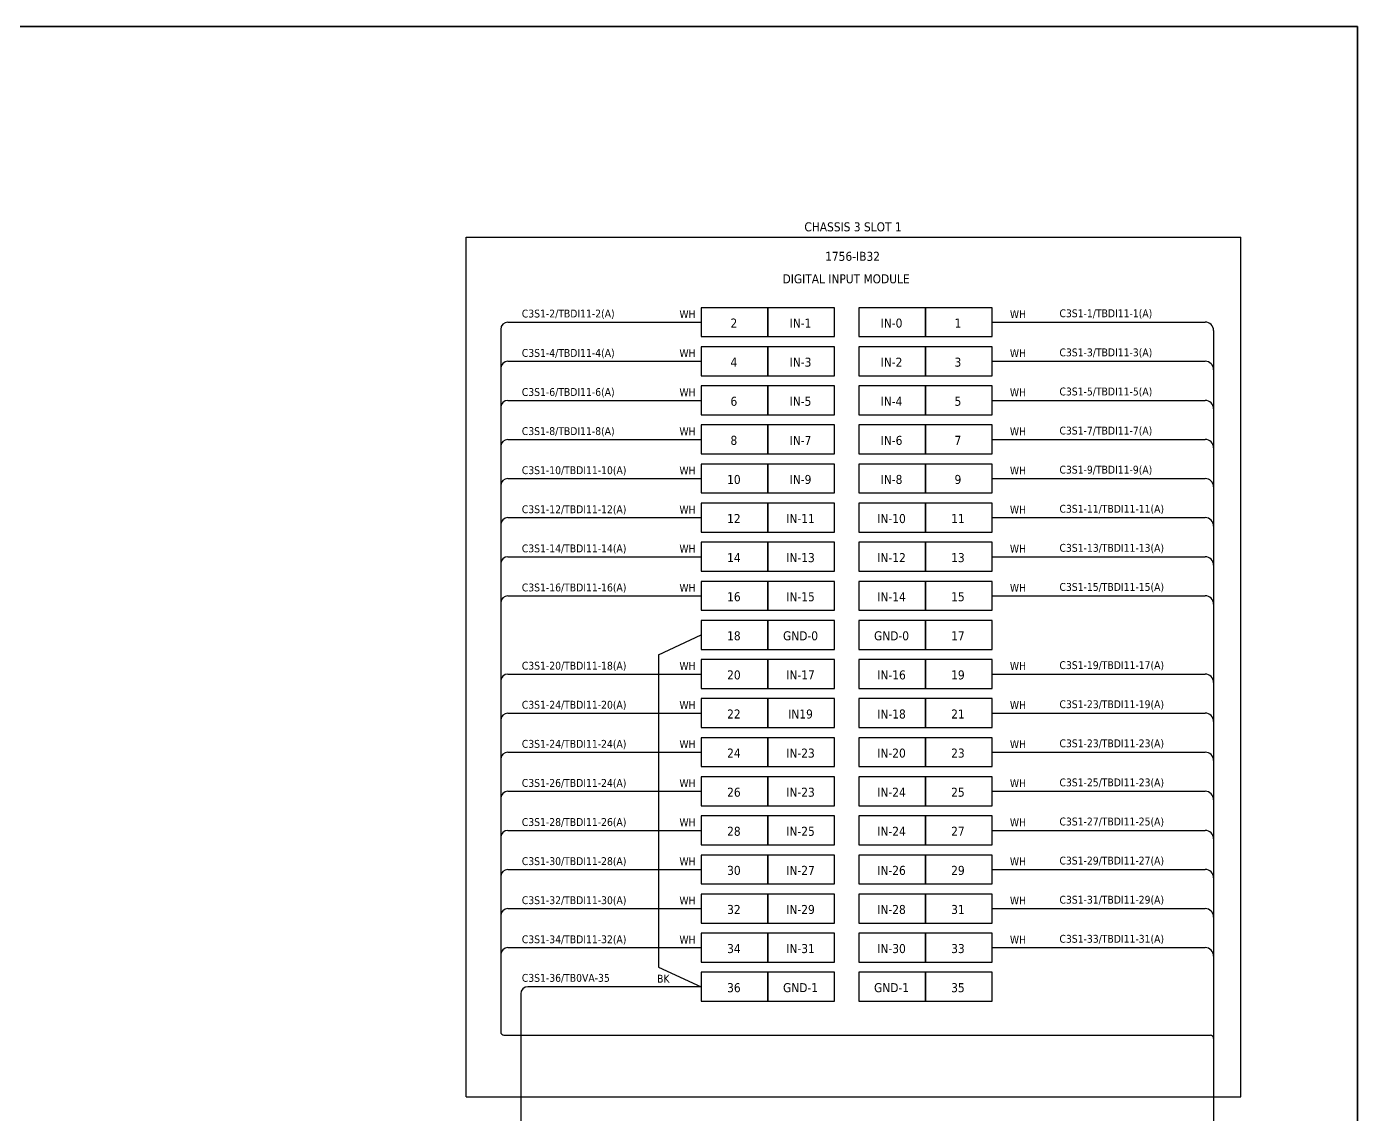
# Model space of a CAD drawing. Header units: millimetres. Extents: x 0 to 1792788, y -13 to 262234.
# Drawn here: x 502019 to 553773, y 26362 to 68674 of the extents above; entities that cross this region are included whole.
import ezdxf
from ezdxf.enums import TextEntityAlignment as Align

# ---------------------------------------------------------------- set-up
doc = ezdxf.new("R2010")
doc.units = ezdxf.units.MM
for name, color, linetype, lineweight in [('ASHADE', 7, 'Continuous', 25), ('HELPPOINT', 7, 'Continuous', 25), ('IE-CABLE', 1, 'Continuous', 25), ('IE-EQUIP', 253, 'Continuous', 25), ('IE-WIRE', 7, 'Continuous', 25)]:
    doc.layers.add(name, color=color, linetype=linetype, lineweight=lineweight)
doc.styles.add('Tahoma', font='')
doc.styles.get('Tahoma').set_extended_font_data('Tahoma')

# ---------------------------------------------------------------- blocks, each defined once
blk = doc.blocks.new('TPA')
at = {"layer": 'HELPPOINT', "color": 4, "lineweight": 35, "ltscale": 25.4}
for p, q in [((14292753, 12827491), (14405128, 12827491)), ((14292753, 12827491), (14405128, 12827491)), ((14405128, 12827491), (14405128, 12749437)), ((14405128, 12827491), (14405128, 12749437))]:
    blk.add_line(p, q, dxfattribs=at)

msp = doc.modelspace()

# ---------------------------------------------------------------- linework, layer by layer
at = {"color": 4, "ltscale": 25.4}
msp.add_line((548182, 56850), (548182, 14772), dxfattribs=at)
at = {"ltscale": 25.4}
for p, q in [((526587, 44242), (528253, 45013)), ((526587, 44242), (526587, 32095)), ((526587, 32095), (528253, 31327))]:
    msp.add_line(p, q, dxfattribs=at)
at = {"layer": 'ASHADE', "color": 2, "linetype": 'Continuous', "ltscale": 4762.5}
for p, q in [((519119, 27049), (519119, 60478)), ((519119, 60478), (549235, 60478)), ((549235, 27049), (549235, 60478)), ((519119, 27049), (549235, 27049))]:
    msp.add_line(p, q, dxfattribs=at)
at = {"layer": 'IE-CABLE', "color": 4, "ltscale": 25.4}
for p, q in [((539572, 57178), (547854, 57178)), ((539572, 55657), (547854, 55657)), ((539572, 54136), (547854, 54136)), ((539572, 52616), (547854, 52616)), ((539572, 51095), (547854, 51095)), ((539572, 49574), (547854, 49574)), ((539572, 48054), (547854, 48054)), ((539572, 46533), (547854, 46533)), ((539572, 43492), (547854, 43492)), ((539572, 41971), (547854, 41971)), ((539572, 40451), (547854, 40451)), ((539572, 38930), (547854, 38930)), ((539572, 37410), (547854, 37410)), ((539572, 35889), (547854, 35889)), ((539572, 34368), (547854, 34368)), ((539572, 32848), (547854, 32848))]:
    msp.add_line(p, q, dxfattribs=at)
for centre in [(547854, 56850), (547854, 55329), (547854, 53808), (547854, 52288), (547854, 50767), (547854, 49247), (547854, 47726), (547854, 46205), (547854, 43164), (547854, 41643), (547854, 40123), (547854, 38602), (547854, 37082), (547854, 35561), (547854, 34040), (547854, 32520)]:
    msp.add_arc(centre, 328, 0, 90, dxfattribs=at)
at = {"layer": 'IE-EQUIP', "linetype": 'Continuous', "ltscale": 25.4}
for points in [[(528253, 56615), (530846, 56615), (530846, 57740), (528253, 57740)], [(530846, 56615), (533440, 56615), (533440, 57740), (530846, 57740)], [(534385, 56615), (536978, 56615), (536978, 57740), (534385, 57740)], [(536978, 56615), (539572, 56615), (539572, 57740), (536978, 57740)], [(528253, 55095), (530846, 55095), (530846, 56219), (528253, 56219)], [(530846, 55095), (533440, 55095), (533440, 56219), (530846, 56219)], [(534385, 55095), (536978, 55095), (536978, 56219), (534385, 56219)], [(536978, 55095), (539572, 55095), (539572, 56219), (536978, 56219)], [(528253, 53574), (530846, 53574), (530846, 54698), (528253, 54698)], [(530846, 53574), (533440, 53574), (533440, 54698), (530846, 54698)], [(534385, 53574), (536978, 53574), (536978, 54698), (534385, 54698)], [(536978, 53574), (539572, 53574), (539572, 54698), (536978, 54698)], [(528253, 52054), (530846, 52054), (530846, 53178), (528253, 53178)], [(530846, 52054), (533440, 52054), (533440, 53178), (530846, 53178)], [(534385, 52054), (536978, 52054), (536978, 53178), (534385, 53178)], [(536978, 52054), (539572, 52054), (539572, 53178), (536978, 53178)], [(528253, 50533), (530846, 50533), (530846, 51657), (528253, 51657)], [(530846, 50533), (533440, 50533), (533440, 51657), (530846, 51657)], [(534385, 50533), (536978, 50533), (536978, 51657), (534385, 51657)], [(536978, 50533), (539572, 50533), (539572, 51657), (536978, 51657)], [(528253, 49012), (530846, 49012), (530846, 50137), (528253, 50137)], [(530846, 49012), (533440, 49012), (533440, 50137), (530846, 50137)], [(534385, 49012), (536978, 49012), (536978, 50137), (534385, 50137)], [(536978, 49012), (539572, 49012), (539572, 50137), (536978, 50137)], [(528253, 47492), (530846, 47492), (530846, 48616), (528253, 48616)], [(530846, 47492), (533440, 47492), (533440, 48616), (530846, 48616)], [(534385, 47492), (536978, 47492), (536978, 48616), (534385, 48616)], [(536978, 47492), (539572, 47492), (539572, 48616), (536978, 48616)], [(528253, 45971), (530846, 45971), (530846, 47095), (528253, 47095)], [(530846, 45971), (533440, 45971), (533440, 47095), (530846, 47095)], [(534385, 45971), (536978, 45971), (536978, 47095), (534385, 47095)], [(536978, 45971), (539572, 45971), (539572, 47095), (536978, 47095)], [(528253, 44450), (530846, 44450), (530846, 45575), (528253, 45575)], [(530846, 44450), (533440, 44450), (533440, 45575), (530846, 45575)], [(534385, 44450), (536978, 44450), (536978, 45575), (534385, 45575)], [(536978, 44450), (539572, 44450), (539572, 45575), (536978, 45575)], [(528253, 42930), (530846, 42930), (530846, 44054), (528253, 44054)], [(530846, 42930), (533440, 42930), (533440, 44054), (530846, 44054)], [(534385, 42930), (536978, 42930), (536978, 44054), (534385, 44054)], [(536978, 42930), (539572, 42930), (539572, 44054), (536978, 44054)], [(528253, 41409), (530846, 41409), (530846, 42534), (528253, 42534)], [(530846, 41409), (533440, 41409), (533440, 42534), (530846, 42534)], [(534385, 41409), (536978, 41409), (536978, 42534), (534385, 42534)], [(536978, 41409), (539572, 41409), (539572, 42534), (536978, 42534)], [(528253, 39889), (530846, 39889), (530846, 41013), (528253, 41013)], [(530846, 39889), (533440, 39889), (533440, 41013), (530846, 41013)], [(534385, 39889), (536978, 39889), (536978, 41013), (534385, 41013)], [(536978, 39889), (539572, 39889), (539572, 41013), (536978, 41013)], [(528253, 38368), (530846, 38368), (530846, 39492), (528253, 39492)], [(530846, 38368), (533440, 38368), (533440, 39492), (530846, 39492)], [(534385, 38368), (536978, 38368), (536978, 39492), (534385, 39492)], [(536978, 38368), (539572, 38368), (539572, 39492), (536978, 39492)], [(528253, 36847), (530846, 36847), (530846, 37972), (528253, 37972)], [(530846, 36847), (533440, 36847), (533440, 37972), (530846, 37972)], [(534385, 36847), (536978, 36847), (536978, 37972), (534385, 37972)], [(536978, 36847), (539572, 36847), (539572, 37972), (536978, 37972)], [(528253, 35327), (530846, 35327), (530846, 36451), (528253, 36451)], [(530846, 35327), (533440, 35327), (533440, 36451), (530846, 36451)], [(534385, 35327), (536978, 35327), (536978, 36451), (534385, 36451)], [(536978, 35327), (539572, 35327), (539572, 36451), (536978, 36451)], [(528253, 33806), (530846, 33806), (530846, 34931), (528253, 34931)], [(530846, 33806), (533440, 33806), (533440, 34931), (530846, 34931)], [(534385, 33806), (536978, 33806), (536978, 34931), (534385, 34931)], [(536978, 33806), (539572, 33806), (539572, 34931), (536978, 34931)], [(528253, 32286), (530846, 32286), (530846, 33410), (528253, 33410)], [(530846, 32286), (533440, 32286), (533440, 33410), (530846, 33410)], [(534385, 32286), (536978, 32286), (536978, 33410), (534385, 33410)], [(536978, 32286), (539572, 32286), (539572, 33410), (536978, 33410)], [(528253, 30765), (530846, 30765), (530846, 31889), (528253, 31889)], [(530846, 30765), (533440, 30765), (533440, 31889), (530846, 31889)], [(534385, 30765), (536978, 30765), (536978, 31889), (534385, 31889)], [(536978, 30765), (539572, 30765), (539572, 31889), (536978, 31889)]]:
    msp.add_lwpolyline(points, close=True, dxfattribs=at)
at = {"layer": 'IE-WIRE', "color": 4, "ltscale": 25.4}
for p, q in [((520738, 57178), (528253, 57178)), ((520457, 56896), (520457, 29571)), ((520738, 55657), (528253, 55657)), ((520738, 54136), (528253, 54136)), ((520738, 52616), (528253, 52616)), ((520738, 51095), (528253, 51095)), ((520738, 49574), (528253, 49574)), ((520738, 48054), (528253, 48054)), ((520738, 46533), (528253, 46533)), ((520738, 43492), (528253, 43492)), ((520738, 41971), (528253, 41971)), ((520738, 40451), (528253, 40451)), ((520738, 38930), (528253, 38930)), ((520738, 37410), (528253, 37410)), ((520738, 35889), (528253, 35889)), ((520738, 34368), (528253, 34368)), ((520738, 32848), (528253, 32848)), ((520584, 29444), (548055, 29444))]:
    msp.add_line(p, q, dxfattribs=at)
at = {"layer": 'IE-WIRE', "color": 7, "ltscale": 25.4}
for p, q in [((528253, 31327), (521517, 31327)), ((521236, 31046), (521236, 22832))]:
    msp.add_line(p, q, dxfattribs=at)
at = {"layer": 'IE-WIRE', "color": 4, "ltscale": 25.4}
for centre, radius, start, end in [((520738, 56896), 281, 90, 180), ((520738, 55376), 281, 90, 180), ((520738, 53855), 281, 90, 180), ((520738, 52335), 281, 90, 180), ((520738, 50814), 281, 90, 180), ((520738, 49293), 281, 90, 180), ((520738, 47773), 281, 90, 180), ((520738, 46252), 281, 90, 180), ((520738, 43211), 281, 90, 180), ((520738, 41690), 281, 90, 180), ((520738, 40170), 281, 90, 180), ((520738, 38649), 281, 90, 180), ((520738, 37128), 281, 90, 180), ((520738, 35608), 281, 90, 180), ((520738, 34087), 281, 90, 180), ((520738, 32567), 281, 90, 180), ((520584, 29571), 127, 180, 270), ((548055, 29317), 127, 0, 90)]:
    msp.add_arc(centre, radius, start, end, dxfattribs=at)
at = {"layer": 'IE-WIRE', "color": 7, "ltscale": 25.4}
msp.add_arc((521517, 31046), 281, 90, 180, dxfattribs=at)

# ---------------------------------------------------------------- block references
at = {"xscale": 0.8800000000046566, "yscale": 0.8800000000046566, "zscale": 0.8800000000046566}
msp.add_blockref('TPA', (-12122739, -11219518), dxfattribs=at)

# ---------------------------------------------------------------- texts
at = {"color": 2, "style": 'Tahoma'}
for s, height, p in [('CHASSIS 3 SLOT 1', 350.52, (534158, 60886)), ('1756-IB32', 350.5, (534141, 59739)), ('DIGITAL INPUT MODULE', 350.52, (533889, 58864)), ('2', 351, (529525, 57142)), ('IN-1', 350.5, (532118, 57142)), ('IN-0', 350.5, (535657, 57142)), ('1', 351, (538238, 57142)), ('4', 351, (529525, 55622)), ('IN-3', 350.5, (532118, 55622)), ('IN-2', 350.5, (535657, 55622)), ('3', 351, (538238, 55622)), ('6', 351, (529525, 54101)), ('IN-5', 350.5, (532118, 54101)), ('IN-4', 350.5, (535657, 54101)), ('5', 351, (538238, 54101)), ('8', 351, (529525, 52581)), ('IN-7', 350.5, (532118, 52581)), ('IN-6', 350.5, (535657, 52581)), ('7', 351, (538238, 52581)), ('10', 350.5, (529525, 51060)), ('IN-9', 350.5, (532118, 51060)), ('IN-8', 350.5, (535657, 51060)), ('9', 351, (538238, 51060)), ('12', 350.5, (529525, 49539)), ('IN-11', 350.5, (532118, 49539)), ('IN-10', 350.5, (535657, 49539)), ('11', 350.5, (538238, 49539)), ('14', 350.5, (529525, 48019)), ('IN-13', 350.5, (532118, 48019)), ('IN-12', 350.5, (535657, 48019)), ('13', 350.5, (538238, 48019)), ('16', 350.5, (529525, 46498)), ('IN-15', 350.5, (532118, 46498)), ('IN-14', 350.5, (535657, 46498)), ('15', 350.5, (538238, 46498)), ('18', 350.5, (529525, 44978)), ('GND-0', 350.5, (532118, 44978)), ('GND-0', 350.5, (535657, 44978)), ('17', 350.5, (538238, 44978)), ('20', 350.5, (529525, 43457)), ('IN-17', 350.5, (532118, 43457)), ('IN-16', 350.5, (535657, 43457)), ('19', 350.5, (538238, 43457)), ('22', 350.5, (529525, 41936)), ('IN19', 350.5, (532118, 41936)), ('IN-18', 350.5, (535657, 41936)), ('21', 350.5, (538238, 41936)), ('24', 350.5, (529525, 40416)), ('IN-23', 350.5, (532118, 40416)), ('IN-20', 350.5, (535657, 40416)), ('23', 350.5, (538238, 40416)), ('26', 350.5, (529525, 38895)), ('IN-23', 350.5, (532118, 38895)), ('IN-24', 350.5, (535657, 38895)), ('25', 350.5, (538238, 38895)), ('28', 350.5, (529525, 37375)), ('IN-25', 350.5, (532118, 37375)), ('IN-24', 350.5, (535657, 37375)), ('27', 350.5, (538238, 37375)), ('30', 350.5, (529525, 35854)), ('IN-27', 350.5, (532118, 35854)), ('IN-26', 350.5, (535657, 35854)), ('29', 350.5, (538238, 35854)), ('32', 350.5, (529525, 34333)), ('IN-29', 350.5, (532118, 34333)), ('IN-28', 350.5, (535657, 34333)), ('31', 350.5, (538238, 34333)), ('34', 350.5, (529525, 32813)), ('IN-31', 350.5, (532118, 32813)), ('IN-30', 350.5, (535657, 32813)), ('33', 350.5, (538238, 32813)), ('36', 350.5, (529525, 31292)), ('GND-1', 350.5, (532118, 31292)), ('GND-1', 350.5, (535657, 31292)), ('35', 350.5, (538238, 31292))]:
    msp.add_text(s, height=height, dxfattribs=at).set_placement(p, align=Align.MIDDLE_CENTER)
at = {"color": 4, "style": 'Tahoma'}
for s, p in [('C3S1-2/TBDI11-2(A)', (521279, 57360)), ('WH', (527408, 57338)), ('WH', (540260, 57338)), ('C3S1-1/TBDI11-1(A)', (542188, 57370)), ('C3S1-4/TBDI11-4(A)', (521279, 55829)), ('WH', (527408, 55818)), ('WH', (540260, 55818)), ('C3S1-3/TBDI11-3(A)', (542188, 55850)), ('C3S1-6/TBDI11-6(A)', (521279, 54309)), ('WH', (527408, 54297)), ('WH', (540260, 54297)), ('C3S1-5/TBDI11-5(A)', (542188, 54329)), ('C3S1-8/TBDI11-8(A)', (521279, 52788)), ('WH', (527408, 52777)), ('WH', (540260, 52777)), ('C3S1-7/TBDI11-7(A)', (542188, 52808)), ('C3S1-10/TBDI11-10(A)', (521279, 51267)), ('WH', (527408, 51256)), ('WH', (540260, 51256)), ('C3S1-9/TBDI11-9(A)', (542188, 51288)), ('C3S1-12/TBDI11-12(A)', (521279, 49747)), ('WH', (527408, 49735)), ('WH', (540260, 49735)), ('C3S1-11/TBDI11-11(A)', (542188, 49767)), ('C3S1-14/TBDI11-14(A)', (521279, 48226)), ('WH', (527408, 48215)), ('WH', (540260, 48215)), ('C3S1-13/TBDI11-13(A)', (542188, 48247)), ('C3S1-16/TBDI11-16(A)', (521279, 46706)), ('WH', (527408, 46694)), ('WH', (540260, 46694)), ('C3S1-15/TBDI11-15(A)', (542188, 46726)), ('C3S1-19/TBDI11-17(A)', (542188, 43685)), ('C3S1-20/TBDI11-18(A)', (521279, 43664)), ('WH', (527408, 43653)), ('WH', (540260, 43653)), ('C3S1-24/TBDI11-20(A)', (521279, 42144)), ('C3S1-23/TBDI11-19(A)', (542188, 42164)), ('WH', (527408, 42132)), ('WH', (540260, 42132)), ('C3S1-24/TBDI11-24(A)', (521279, 40623)), ('WH', (527408, 40612)), ('WH', (540260, 40612)), ('C3S1-23/TBDI11-23(A)', (542188, 40643)), ('C3S1-26/TBDI11-24(A)', (521279, 39103)), ('WH', (527408, 39091)), ('WH', (540260, 39091)), ('C3S1-25/TBDI11-23(A)', (542188, 39123)), ('C3S1-28/TBDI11-26(A)', (521279, 37582)), ('WH', (527408, 37571)), ('WH', (540260, 37571)), ('C3S1-27/TBDI11-25(A)', (542188, 37602)), ('C3S1-30/TBDI11-28(A)', (521279, 36061)), ('WH', (527408, 36050)), ('WH', (540260, 36050)), ('C3S1-29/TBDI11-27(A)', (542188, 36082)), ('C3S1-32/TBDI11-30(A)', (521279, 34541)), ('WH', (527408, 34529)), ('WH', (540260, 34529)), ('C3S1-31/TBDI11-29(A)', (542188, 34561)), ('C3S1-34/TBDI11-32(A)', (521279, 33020)), ('WH', (527408, 33009)), ('WH', (540260, 33009)), ('C3S1-33/TBDI11-31(A)', (542188, 33040))]:
    msp.add_text(s, height=304.8, dxfattribs=at).set_placement(p)
at = {"color": 7, "style": 'Tahoma'}
for s, p in [('C3S1-36/TB0VA-35', (521279, 31520)), ('BK', (526539, 31488))]:
    msp.add_text(s, height=304.8, dxfattribs=at).set_placement(p)

doc.saveas('drawing.dxf')
